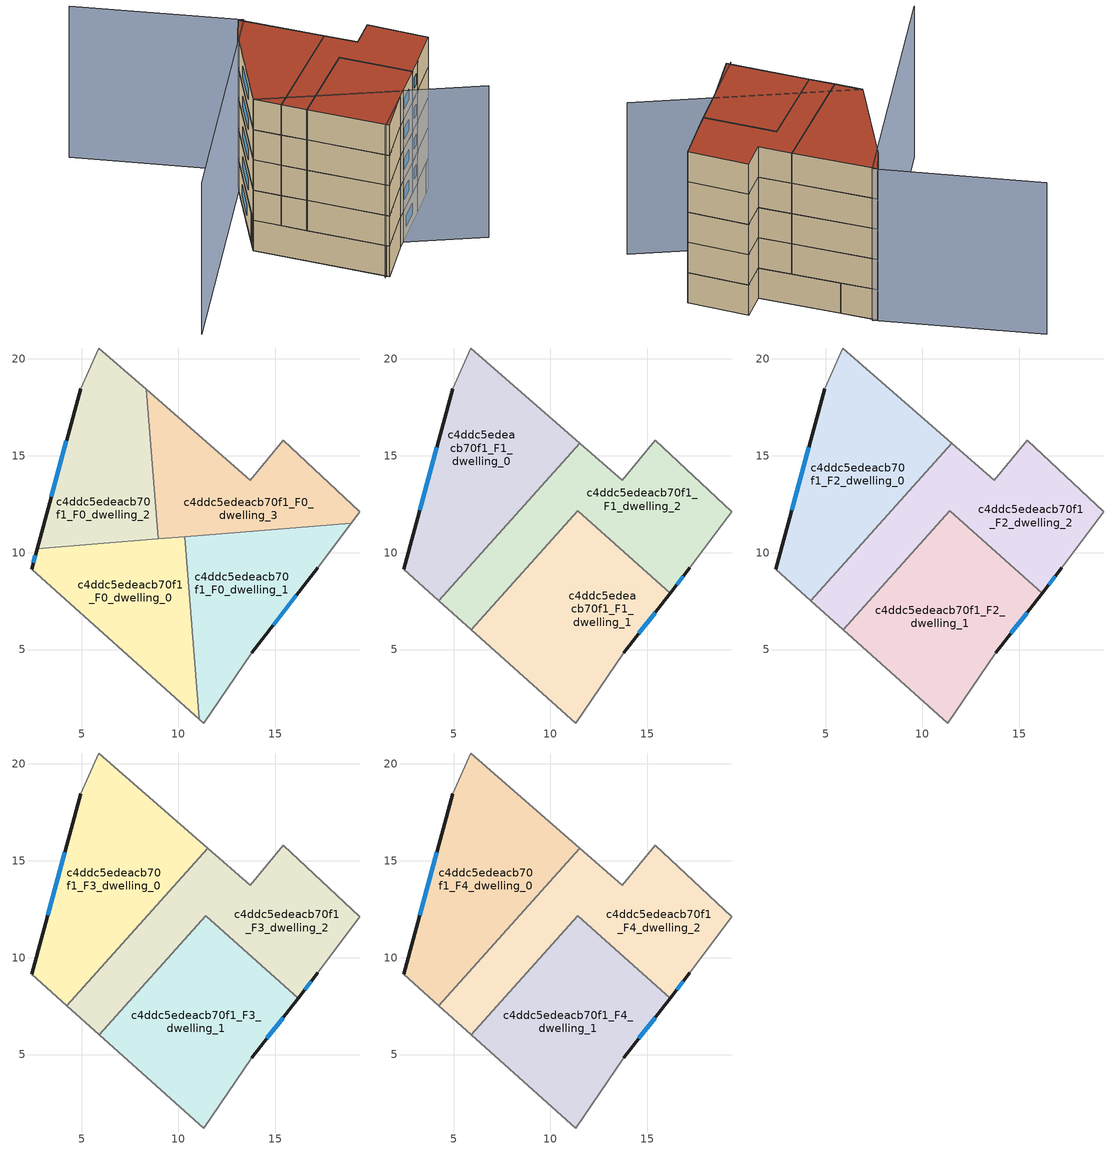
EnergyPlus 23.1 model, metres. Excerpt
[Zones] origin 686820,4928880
c4ddc5edeacb70f1_F0_dwelling_0
 floor ground (EU_floor_Construction): 11.08,1.41 10.32,10.82 2.71,10.21 2.42,9.15 z0
 wall outside (EU_wall_Construction): 2.42,9.15 2.71,10.21 z0:3
 wall to c4ddc5edeacb70f1_F0_dwelling_1 (EU_wall_Construction): 10.32,10.82 11.08,1.41 z0:3
 wall adiabatic (EU_wall_Construction): 11.08,1.41 2.42,9.15 z0:3
 wall to c4ddc5edeacb70f1_F0_dwelling_2 (EU_wall_Construction): 2.71,10.21 8.95,10.71 z0:3
 wall to c4ddc5edeacb70f1_F0_dwelling_3 (EU_wall_Construction): 8.95,10.71 10.32,10.82 z0:3
 window (EU_Window_Construction): 2.51,9.49 2.62,9.86 z0.98:2.02
c4ddc5edeacb70f1_F0_dwelling_1
 floor ground (EU_floor_Construction): 13.79,4.84 17.2,9.22 18.92,11.51 10.32,10.82 11.08,1.41 11.3,1.21 z0
 wall outside (EU_wall_Construction): 17.2,9.22 13.79,4.84 z0:3
 wall adiabatic (EU_wall_Construction): 18.92,11.51 17.2,9.22 / 13.79,4.84 11.3,1.21 11.08,1.41 z0:3
 wall to c4ddc5edeacb70f1_F0_dwelling_3 (EU_wall_Construction): 10.32,10.82 18.92,11.51 z0:3
 window (EU_Window_Construction): 16.09,7.79 14.9,6.26 z0.98:2.02
c4ddc5edeacb70f1_F0_dwelling_2
 floor ground (EU_floor_Construction): 8.95,10.71 8.33,18.44 5.89,20.57 4.95,18.47 2.71,10.21 z0
 wall outside (EU_wall_Construction): 2.71,10.21 4.95,18.47 z0:3
 wall adiabatic (EU_wall_Construction): 4.95,18.47 5.89,20.57 8.33,18.44 z0:3
 wall to c4ddc5edeacb70f1_F0_dwelling_3 (EU_wall_Construction): 8.33,18.44 8.95,10.71 z0:3
 window (EU_Window_Construction): 3.44,12.89 4.22,15.78 z0.98:2.02
c4ddc5edeacb70f1_F0_dwelling_3
 floor ground (EU_floor_Construction): 18.92,11.51 19.37,12.11 15.42,15.8 13.71,13.74 8.33,18.44 8.95,10.71 z0
 wall adiabatic (EU_wall_Construction): 8.33,18.44 13.71,13.74 15.42,15.8 19.37,12.11 18.92,11.51 z0:3
c4ddc5edeacb70f1_F1_dwelling_0
 floor to c4ddc5edeacb70f1_F0_dwelling_2 (EU_floor_Construction): 6.96,10.55 8.8,12.61 8.33,18.44 5.89,20.57 4.95,18.47 2.71,10.21 z3
 floor to c4ddc5edeacb70f1_F0_dwelling_0 (EU_floor_Construction): 4.24,7.52 6.96,10.55 2.71,10.21 2.42,9.15 z3
 floor to c4ddc5edeacb70f1_F0_dwelling_3 (EU_floor_Construction): 8.8,12.61 11.52,15.65 8.33,18.44 z3
 wall outside (EU_wall_Construction): 2.42,9.15 4.95,18.47 z3:6
 wall adiabatic (EU_wall_Construction): 4.95,18.47 5.89,20.57 11.52,15.65 / 4.24,7.52 2.42,9.15 z3:6
 wall to c4ddc5edeacb70f1_F1_dwelling_2 (EU_wall_Construction): 11.52,15.65 4.24,7.52 z3:6
 window (EU_Window_Construction): 3.24,12.18 4.13,15.44 z3.98:5.02
c4ddc5edeacb70f1_F1_dwelling_1
 floor to c4ddc5edeacb70f1_F0_dwelling_0 (EU_floor_Construction): 11.08,1.41 10.32,10.82 10.19,10.81 5.91,6.03 z3
 floor to c4ddc5edeacb70f1_F0_dwelling_1 (EU_floor_Construction): 13.79,4.84 16.18,7.91 12.71,11.01 10.32,10.82 11.08,1.41 11.3,1.21 z3
 floor to c4ddc5edeacb70f1_F0_dwelling_3 (EU_floor_Construction): 12.71,11.01 11.41,12.18 10.19,10.81 z3
 wall outside (EU_wall_Construction): 16.18,7.91 13.79,4.84 z3:6
 wall to c4ddc5edeacb70f1_F1_dwelling_2 (EU_wall_Construction): 5.91,6.03 11.41,12.18 16.18,7.91 z3:6
 wall adiabatic (EU_wall_Construction): 13.79,4.84 11.3,1.21 5.91,6.03 z3:6
 window (EU_Window_Construction): 15.4,6.91 14.57,5.84 z3.98:5.02
c4ddc5edeacb70f1_F1_dwelling_2
 floor to c4ddc5edeacb70f1_F0_dwelling_1 (EU_floor_Construction): 17.2,9.22 18.92,11.51 12.71,11.01 16.18,7.91 z3
 floor to c4ddc5edeacb70f1_F0_dwelling_3 (EU_floor_Construction): 18.92,11.51 19.37,12.11 15.42,15.8 13.71,13.74 11.52,15.65 8.8,12.61 8.95,10.71 10.19,10.81 11.41,12.18 12.71,11.01 z3
 floor to c4ddc5edeacb70f1_F0_dwelling_2 (EU_floor_Construction): 8.95,10.71 8.8,12.61 6.96,10.55 z3
 floor to c4ddc5edeacb70f1_F0_dwelling_0 (EU_floor_Construction): 5.91,6.03 10.19,10.81 6.96,10.55 4.24,7.52 z3
 wall outside (EU_wall_Construction): 17.2,9.22 16.18,7.91 z3:6
 wall adiabatic (EU_wall_Construction): 5.91,6.03 4.24,7.52 / 11.52,15.65 13.71,13.74 15.42,15.8 19.37,12.11 17.2,9.22 z3:6
 window (EU_Window_Construction): 16.87,8.79 16.51,8.33 z3.98:5.02
c4ddc5edeacb70f1_F2_dwelling_0
 floor to c4ddc5edeacb70f1_F1_dwelling_0 (EU_floor_Construction): 4.24,7.52 11.52,15.65 5.89,20.57 4.95,18.47 2.42,9.15 z6
 wall outside (EU_wall_Construction): 2.42,9.15 4.95,18.47 z6:9
 wall adiabatic (EU_wall_Construction): 4.95,18.47 5.89,20.57 11.52,15.65 / 4.24,7.52 2.42,9.15 z6:9
 wall to c4ddc5edeacb70f1_F2_dwelling_2 (EU_wall_Construction): 11.52,15.65 4.24,7.52 z6:9
 window (EU_Window_Construction): 3.24,12.18 4.13,15.44 z6.98:8.02
c4ddc5edeacb70f1_F2_dwelling_1
 floor to c4ddc5edeacb70f1_F1_dwelling_1 (EU_floor_Construction): 13.79,4.84 16.18,7.91 11.41,12.18 5.91,6.03 11.3,1.21 z6
 wall outside (EU_wall_Construction): 16.18,7.91 13.79,4.84 z6:9
 wall to c4ddc5edeacb70f1_F2_dwelling_2 (EU_wall_Construction): 5.91,6.03 11.41,12.18 16.18,7.91 z6:9
 wall adiabatic (EU_wall_Construction): 13.79,4.84 11.3,1.21 5.91,6.03 z6:9
 window (EU_Window_Construction): 15.4,6.91 14.57,5.84 z6.98:8.02
c4ddc5edeacb70f1_F2_dwelling_2
 floor to c4ddc5edeacb70f1_F1_dwelling_2 (EU_floor_Construction): 16.18,7.91 17.2,9.22 19.37,12.11 15.42,15.8 13.71,13.74 11.52,15.65 4.24,7.52 5.91,6.03 11.41,12.18 z6
 wall outside (EU_wall_Construction): 17.2,9.22 16.18,7.91 z6:9
 wall adiabatic (EU_wall_Construction): 5.91,6.03 4.24,7.52 / 11.52,15.65 13.71,13.74 15.42,15.8 19.37,12.11 17.2,9.22 z6:9
 window (EU_Window_Construction): 16.87,8.79 16.51,8.33 z6.98:8.02
c4ddc5edeacb70f1_F3_dwelling_0
 floor to c4ddc5edeacb70f1_F2_dwelling_0 (EU_floor_Construction): 4.24,7.52 11.52,15.65 5.89,20.57 4.95,18.47 2.42,9.15 z9
 wall outside (EU_wall_Construction): 2.42,9.15 4.95,18.47 z9:12
 wall adiabatic (EU_wall_Construction): 4.95,18.47 5.89,20.57 11.52,15.65 / 4.24,7.52 2.42,9.15 z9:12
 wall to c4ddc5edeacb70f1_F3_dwelling_2 (EU_wall_Construction): 11.52,15.65 4.24,7.52 z9:12
 window (EU_Window_Construction): 3.24,12.18 4.13,15.44 z9.98:11.02
c4ddc5edeacb70f1_F3_dwelling_1
 floor to c4ddc5edeacb70f1_F2_dwelling_1 (EU_floor_Construction): 13.79,4.84 16.18,7.91 11.41,12.18 5.91,6.03 11.3,1.21 z9
 wall outside (EU_wall_Construction): 16.18,7.91 13.79,4.84 z9:12
 wall to c4ddc5edeacb70f1_F3_dwelling_2 (EU_wall_Construction): 5.91,6.03 11.41,12.18 16.18,7.91 z9:12
 wall adiabatic (EU_wall_Construction): 13.79,4.84 11.3,1.21 5.91,6.03 z9:12
 window (EU_Window_Construction): 15.4,6.91 14.57,5.84 z9.98:11.02
c4ddc5edeacb70f1_F3_dwelling_2
 floor to c4ddc5edeacb70f1_F2_dwelling_2 (EU_floor_Construction): 16.18,7.91 17.2,9.22 19.37,12.11 15.42,15.8 13.71,13.74 11.52,15.65 4.24,7.52 5.91,6.03 11.41,12.18 z9
 wall outside (EU_wall_Construction): 17.2,9.22 16.18,7.91 z9:12
 wall adiabatic (EU_wall_Construction): 5.91,6.03 4.24,7.52 / 11.52,15.65 13.71,13.74 15.42,15.8 19.37,12.11 17.2,9.22 z9:12
 window (EU_Window_Construction): 16.87,8.79 16.51,8.33 z9.98:11.02
c4ddc5edeacb70f1_F4_dwelling_0
 floor to c4ddc5edeacb70f1_F3_dwelling_0 (EU_floor_Construction): 4.24,7.52 11.52,15.65 5.89,20.57 4.95,18.47 2.42,9.15 z12
 wall outside (EU_wall_Construction): 2.42,9.15 4.95,18.47 z12:15
 wall adiabatic (EU_wall_Construction): 4.95,18.47 5.89,20.57 11.52,15.65 / 4.24,7.52 2.42,9.15 z12:15
 wall to c4ddc5edeacb70f1_F4_dwelling_2 (EU_wall_Construction): 11.52,15.65 4.24,7.52 z12:15
 window (EU_Window_Construction): 3.24,12.18 4.13,15.44 z12.98:14.02
 roof outside (EU_roof_Construction): 11.52,15.65 4.24,7.52 2.42,9.15 4.95,18.47 5.89,20.57 z15
c4ddc5edeacb70f1_F4_dwelling_1
 floor to c4ddc5edeacb70f1_F3_dwelling_1 (EU_floor_Construction): 13.79,4.84 16.18,7.91 11.41,12.18 5.91,6.03 11.3,1.21 z12
 wall outside (EU_wall_Construction): 16.18,7.91 13.79,4.84 z12:15
 wall to c4ddc5edeacb70f1_F4_dwelling_2 (EU_wall_Construction): 5.91,6.03 11.41,12.18 16.18,7.91 z12:15
 wall adiabatic (EU_wall_Construction): 13.79,4.84 11.3,1.21 5.91,6.03 z12:15
 window (EU_Window_Construction): 15.4,6.91 14.57,5.84 z12.98:14.02
 roof outside (EU_roof_Construction): 16.18,7.91 13.79,4.84 11.3,1.21 5.91,6.03 11.41,12.18 z15
c4ddc5edeacb70f1_F4_dwelling_2
 floor to c4ddc5edeacb70f1_F3_dwelling_2 (EU_floor_Construction): 16.18,7.91 17.2,9.22 19.37,12.11 15.42,15.8 13.71,13.74 11.52,15.65 4.24,7.52 5.91,6.03 11.41,12.18 z12
 wall outside (EU_wall_Construction): 17.2,9.22 16.18,7.91 z12:15
 wall adiabatic (EU_wall_Construction): 5.91,6.03 4.24,7.52 / 11.52,15.65 13.71,13.74 15.42,15.8 19.37,12.11 17.2,9.22 z12:15
 window (EU_Window_Construction): 16.87,8.79 16.51,8.33 z12.98:14.02
 roof outside (EU_roof_Construction): 19.37,12.11 17.2,9.22 16.18,7.91 11.41,12.18 5.91,6.03 4.24,7.52 11.52,15.65 13.71,13.74 15.42,15.8 z15
shading: 2.42,9.15 21.11,3.47 / 10.88,1.21 13.79,4.84 / -6.15,27.89 6.32,20.39 / 6.32,20.39 -6.33,-0.64 z0:15
[Building]
EU S2 Campaign: North Axis=0; Terrain=City; Solar Distribution=FullExterior
[Site:Location]
Bologna: Latitude=44.5; Longitude=11.25; Time Zone=1; Elevation=37
[SizingPeriod:WeatherFileDays]
AnnualSizingPeriod: Begin Month=1; Begin Day of Month=1; End Month=12; End Day of Month=31; Day of Week for Start Day=Monday; Use Weather File Daylight Saving Period=No; Use Weather File Rain and Snow Indicators=No
[MATERIAL]
EU_InternalMass_Material: Roughness=MediumRough; Thickness=0.1; Conductivity=1; Density=1800; Specific Heat=900; Thermal Absorptance=0.9; Solar Absorptance=0.7; Visible Absorptance=0.7
[MATERIAL:NOMASS] Roughness=MediumRough; Thermal Absorptance=0.9; Solar Absorptance=0.7; Visible Absorptance=0.7
Name | Thermal Resistance
EU_wall_NoMass | 0.905828
EU_roof_NoMass | 0.37593
EU_floor_NoMass | 0.67114
[WINDOWMATERIAL:SIMPLEGLAZINGSYSTEM]
EU_Window_SimpleGlazing: UFactor=4.52486; Solar Heat Gain Coefficient=0.85; Visible Transmittance=0.85
[CONSTRUCTION]
EU_wall_Construction: EU_wall_NoMass
EU_roof_Construction: EU_roof_NoMass
EU_floor_Construction: EU_floor_NoMass
EU_InternalMass_Construction: EU_InternalMass_Material
EU_Window_Construction: EU_Window_SimpleGlazing
[ZONE] Type=1; Multiplier=1; Ceiling Height=autocalculate; Floor Area=autocalculate; Part of Total Floor Area=Yes
Name | Volume
c4ddc5edeacb70f1_F0_dwelling_0 | 125.39
c4ddc5edeacb70f1_F1_dwelling_0; c4ddc5edeacb70f1_F2_dwelling_0; c4ddc5edeacb70f1_F3_dwelling_0; c4ddc5edeacb70f1_F4_dwelling_0 | 167.174
c4ddc5edeacb70f1_F0_dwelling_1 | 125.375
c4ddc5edeacb70f1_F1_dwelling_1; c4ddc5edeacb70f1_F2_dwelling_1; c4ddc5edeacb70f1_F3_dwelling_1; c4ddc5edeacb70f1_F4_dwelling_1 | 167.171
c4ddc5edeacb70f1_F0_dwelling_2 | 125.385
c4ddc5edeacb70f1_F1_dwelling_2; c4ddc5edeacb70f1_F2_dwelling_2; c4ddc5edeacb70f1_F3_dwelling_2; c4ddc5edeacb70f1_F4_dwelling_2 | 167.177
c4ddc5edeacb70f1_F0_dwelling_3 | 125.386
[INTERNALMASS] Construction=EU_InternalMass_Construction
Name | Zone or ZoneList | Surface Area
c4ddc5edeacb70f1_F0_dwelling_0_EU_InternalMass | c4ddc5edeacb70f1_F0_dwelling_0 | 41.7968
c4ddc5edeacb70f1_F0_dwelling_1_EU_InternalMass | c4ddc5edeacb70f1_F0_dwelling_1 | 41.7916
c4ddc5edeacb70f1_F0_dwelling_2_EU_InternalMass | c4ddc5edeacb70f1_F0_dwelling_2 | 41.7953
c4ddc5edeacb70f1_F0_dwelling_3_EU_InternalMass | c4ddc5edeacb70f1_F0_dwelling_3 | 41.7955
c4ddc5edeacb70f1_F1_dwelling_0_EU_InternalMass | c4ddc5edeacb70f1_F1_dwelling_0 | 55.7232
c4ddc5edeacb70f1_F1_dwelling_1_EU_InternalMass | c4ddc5edeacb70f1_F1_dwelling_1 | 55.7235
c4ddc5edeacb70f1_F1_dwelling_2_EU_InternalMass | c4ddc5edeacb70f1_F1_dwelling_2 | 55.7257
c4ddc5edeacb70f1_F2_dwelling_0_EU_InternalMass | c4ddc5edeacb70f1_F2_dwelling_0 | 55.7232
c4ddc5edeacb70f1_F2_dwelling_1_EU_InternalMass | c4ddc5edeacb70f1_F2_dwelling_1 | 55.7235
c4ddc5edeacb70f1_F2_dwelling_2_EU_InternalMass | c4ddc5edeacb70f1_F2_dwelling_2 | 55.7257
c4ddc5edeacb70f1_F3_dwelling_0_EU_InternalMass | c4ddc5edeacb70f1_F3_dwelling_0 | 55.7232
c4ddc5edeacb70f1_F3_dwelling_1_EU_InternalMass | c4ddc5edeacb70f1_F3_dwelling_1 | 55.7235
c4ddc5edeacb70f1_F3_dwelling_2_EU_InternalMass | c4ddc5edeacb70f1_F3_dwelling_2 | 55.7257
c4ddc5edeacb70f1_F4_dwelling_0_EU_InternalMass | c4ddc5edeacb70f1_F4_dwelling_0 | 55.7232
c4ddc5edeacb70f1_F4_dwelling_1_EU_InternalMass | c4ddc5edeacb70f1_F4_dwelling_1 | 55.7235
c4ddc5edeacb70f1_F4_dwelling_2_EU_InternalMass | c4ddc5edeacb70f1_F4_dwelling_2 | 55.7257
[OTHEREQUIPMENT] Fuel Type=Electricity; Design Level Calculation Method=Watts/Area; Power per Zone Floor Area=1; Fraction Latent=0; Fraction Radiant=0; Fraction Lost=0; Carbon Dioxide Generation Rate=0; EndUse Subcategory=EU_Step8_InternalGains
Name | Zone or ZoneList or Space or SpaceList | Schedule
EU_Step8_InternalGain_c4ddc5edeacb70f1_F0_dwelling_0_f000 | c4ddc5edeacb70f1_F0_dwelling_0 | EU_Step8_GainSchedule_c4ddc5edeacb70f1_F0_dwelling_0_f000
EU_Step8_InternalGain_c4ddc5edeacb70f1_F0_dwelling_1_f000 | c4ddc5edeacb70f1_F0_dwelling_1 | EU_Step8_GainSchedule_c4ddc5edeacb70f1_F0_dwelling_1_f000
EU_Step8_InternalGain_c4ddc5edeacb70f1_F0_dwelling_2_f000 | c4ddc5edeacb70f1_F0_dwelling_2 | EU_Step8_GainSchedule_c4ddc5edeacb70f1_F0_dwelling_2_f000
EU_Step8_InternalGain_c4ddc5edeacb70f1_F0_dwelling_3_f000 | c4ddc5edeacb70f1_F0_dwelling_3 | EU_Step8_GainSchedule_c4ddc5edeacb70f1_F0_dwelling_3_f000
EU_Step8_InternalGain_c4ddc5edeacb70f1_F1_dwelling_0_f000 | c4ddc5edeacb70f1_F1_dwelling_0 | EU_Step8_GainSchedule_c4ddc5edeacb70f1_F1_dwelling_0_f000
EU_Step8_InternalGain_c4ddc5edeacb70f1_F1_dwelling_1_f000 | c4ddc5edeacb70f1_F1_dwelling_1 | EU_Step8_GainSchedule_c4ddc5edeacb70f1_F1_dwelling_1_f000
EU_Step8_InternalGain_c4ddc5edeacb70f1_F1_dwelling_2_f000 | c4ddc5edeacb70f1_F1_dwelling_2 | EU_Step8_GainSchedule_c4ddc5edeacb70f1_F1_dwelling_2_f000
EU_Step8_InternalGain_c4ddc5edeacb70f1_F2_dwelling_0_f000 | c4ddc5edeacb70f1_F2_dwelling_0 | EU_Step8_GainSchedule_c4ddc5edeacb70f1_F2_dwelling_0_f000
EU_Step8_InternalGain_c4ddc5edeacb70f1_F2_dwelling_1_f000 | c4ddc5edeacb70f1_F2_dwelling_1 | EU_Step8_GainSchedule_c4ddc5edeacb70f1_F2_dwelling_1_f000
EU_Step8_InternalGain_c4ddc5edeacb70f1_F2_dwelling_2_f000 | c4ddc5edeacb70f1_F2_dwelling_2 | EU_Step8_GainSchedule_c4ddc5edeacb70f1_F2_dwelling_2_f000
EU_Step8_InternalGain_c4ddc5edeacb70f1_F3_dwelling_0_f000 | c4ddc5edeacb70f1_F3_dwelling_0 | EU_Step8_GainSchedule_c4ddc5edeacb70f1_F3_dwelling_0_f000
EU_Step8_InternalGain_c4ddc5edeacb70f1_F3_dwelling_1_f000 | c4ddc5edeacb70f1_F3_dwelling_1 | EU_Step8_GainSchedule_c4ddc5edeacb70f1_F3_dwelling_1_f000
EU_Step8_InternalGain_c4ddc5edeacb70f1_F3_dwelling_2_f000 | c4ddc5edeacb70f1_F3_dwelling_2 | EU_Step8_GainSchedule_c4ddc5edeacb70f1_F3_dwelling_2_f000
EU_Step8_InternalGain_c4ddc5edeacb70f1_F4_dwelling_0_f000 | c4ddc5edeacb70f1_F4_dwelling_0 | EU_Step8_GainSchedule_c4ddc5edeacb70f1_F4_dwelling_0_f000
EU_Step8_InternalGain_c4ddc5edeacb70f1_F4_dwelling_1_f000 | c4ddc5edeacb70f1_F4_dwelling_1 | EU_Step8_GainSchedule_c4ddc5edeacb70f1_F4_dwelling_1_f000
EU_Step8_InternalGain_c4ddc5edeacb70f1_F4_dwelling_2_f000 | c4ddc5edeacb70f1_F4_dwelling_2 | EU_Step8_GainSchedule_c4ddc5edeacb70f1_F4_dwelling_2_f000
[ZONEVENTILATION:DESIGNFLOWRATE] Schedule=EU_AlwaysOn; Design Flow Rate Calculation Method=AirChanges/Hour; Air Changes per Hour=0.73129; Ventilation Type=Natural; Fan Pressure Rise=0; Fan Total Efficiency=1; Constant Term Coefficient=1; Temperature Term Coefficient=0; Velocity Term Coefficient=0; Velocity Squared Term Coefficient=0; Minimum Indoor Temperature=-100; Maximum Indoor Temperature=100; Delta Temperature=-100; Minimum Outdoor Temperature=-100; Maximum Outdoor Temperature=100; Maximum Wind Speed=40
Name | Zone or ZoneList or Space or SpaceList
EU_ConstantAir_c4ddc5edeacb70f1_F0_dwelling_0 | c4ddc5edeacb70f1_F0_dwelling_0
EU_ConstantAir_c4ddc5edeacb70f1_F0_dwelling_1 | c4ddc5edeacb70f1_F0_dwelling_1
EU_ConstantAir_c4ddc5edeacb70f1_F0_dwelling_2 | c4ddc5edeacb70f1_F0_dwelling_2
EU_ConstantAir_c4ddc5edeacb70f1_F0_dwelling_3 | c4ddc5edeacb70f1_F0_dwelling_3
EU_ConstantAir_c4ddc5edeacb70f1_F1_dwelling_0 | c4ddc5edeacb70f1_F1_dwelling_0
EU_ConstantAir_c4ddc5edeacb70f1_F1_dwelling_1 | c4ddc5edeacb70f1_F1_dwelling_1
EU_ConstantAir_c4ddc5edeacb70f1_F1_dwelling_2 | c4ddc5edeacb70f1_F1_dwelling_2
EU_ConstantAir_c4ddc5edeacb70f1_F2_dwelling_0 | c4ddc5edeacb70f1_F2_dwelling_0
EU_ConstantAir_c4ddc5edeacb70f1_F2_dwelling_1 | c4ddc5edeacb70f1_F2_dwelling_1
EU_ConstantAir_c4ddc5edeacb70f1_F2_dwelling_2 | c4ddc5edeacb70f1_F2_dwelling_2
EU_ConstantAir_c4ddc5edeacb70f1_F3_dwelling_0 | c4ddc5edeacb70f1_F3_dwelling_0
EU_ConstantAir_c4ddc5edeacb70f1_F3_dwelling_1 | c4ddc5edeacb70f1_F3_dwelling_1
EU_ConstantAir_c4ddc5edeacb70f1_F3_dwelling_2 | c4ddc5edeacb70f1_F3_dwelling_2
EU_ConstantAir_c4ddc5edeacb70f1_F4_dwelling_0 | c4ddc5edeacb70f1_F4_dwelling_0
EU_ConstantAir_c4ddc5edeacb70f1_F4_dwelling_1 | c4ddc5edeacb70f1_F4_dwelling_1
EU_ConstantAir_c4ddc5edeacb70f1_F4_dwelling_2 | c4ddc5edeacb70f1_F4_dwelling_2
[HVACTEMPLATE:THERMOSTAT] Constant Heating Setpoint=20; Constant Cooling Setpoint=50
EU_HeatOnly_c4ddc5edeacb70f1_F0_dwelling_0; EU_HeatOnly_c4ddc5edeacb70f1_F0_dwelling_1; EU_HeatOnly_c4ddc5edeacb70f1_F0_dwelling_2; EU_HeatOnly_c4ddc5edeacb70f1_F0_dwelling_3; EU_HeatOnly_c4ddc5edeacb70f1_F1_dwelling_0; EU_HeatOnly_c4ddc5edeacb70f1_F1_dwelling_1; EU_HeatOnly_c4ddc5edeacb70f1_F1_dwelling_2; EU_HeatOnly_c4ddc5edeacb70f1_F2_dwelling_0; EU_HeatOnly_c4ddc5edeacb70f1_F2_dwelling_1; EU_HeatOnly_c4ddc5edeacb70f1_F2_dwelling_2; EU_HeatOnly_c4ddc5edeacb70f1_F3_dwelling_0; EU_HeatOnly_c4ddc5edeacb70f1_F3_dwelling_1; EU_HeatOnly_c4ddc5edeacb70f1_F3_dwelling_2; EU_HeatOnly_c4ddc5edeacb70f1_F4_dwelling_0; EU_HeatOnly_c4ddc5edeacb70f1_F4_dwelling_1; EU_HeatOnly_c4ddc5edeacb70f1_F4_dwelling_2
[HVACTEMPLATE:ZONE:IDEALLOADSAIRSYSTEM] System Availability Schedule=EU_AlwaysOn; Maximum Heating Supply Air Temperature=50; Minimum Cooling Supply Air Temperature=13; Maximum Heating Supply Air Humidity Ratio=0.0156; Minimum Cooling Supply Air Humidity Ratio=0.0077; Heating Limit=NoLimit; Cooling Limit=NoLimit; Heating Availability Schedule=EU_AlwaysOn; Cooling Availability Schedule=EU_CoolingOff; Dehumidification Control Type=ConstantSensibleHeatRatio; Cooling Sensible Heat Ratio=0.7; Dehumidification Setpoint=60; Humidification Control Type=None; Humidification Setpoint=30; Outdoor Air Method=None; Outdoor Air Flow Rate per Person=0.00944; Outdoor Air Flow Rate per Zone Floor Area=0; Outdoor Air Flow Rate per Zone=0; Demand Controlled Ventilation Type=None; Outdoor Air Economizer Type=NoEconomizer; Heat Recovery Type=None; Sensible Heat Recovery Effectiveness=0.7; Latent Heat Recovery Effectiveness=0.65
Name | Template Thermostat
c4ddc5edeacb70f1_F0_dwelling_0 | EU_HeatOnly_c4ddc5edeacb70f1_F0_dwelling_0
c4ddc5edeacb70f1_F0_dwelling_1 | EU_HeatOnly_c4ddc5edeacb70f1_F0_dwelling_1
c4ddc5edeacb70f1_F0_dwelling_2 | EU_HeatOnly_c4ddc5edeacb70f1_F0_dwelling_2
c4ddc5edeacb70f1_F0_dwelling_3 | EU_HeatOnly_c4ddc5edeacb70f1_F0_dwelling_3
c4ddc5edeacb70f1_F1_dwelling_0 | EU_HeatOnly_c4ddc5edeacb70f1_F1_dwelling_0
c4ddc5edeacb70f1_F1_dwelling_1 | EU_HeatOnly_c4ddc5edeacb70f1_F1_dwelling_1
c4ddc5edeacb70f1_F1_dwelling_2 | EU_HeatOnly_c4ddc5edeacb70f1_F1_dwelling_2
c4ddc5edeacb70f1_F2_dwelling_0 | EU_HeatOnly_c4ddc5edeacb70f1_F2_dwelling_0
c4ddc5edeacb70f1_F2_dwelling_1 | EU_HeatOnly_c4ddc5edeacb70f1_F2_dwelling_1
c4ddc5edeacb70f1_F2_dwelling_2 | EU_HeatOnly_c4ddc5edeacb70f1_F2_dwelling_2
c4ddc5edeacb70f1_F3_dwelling_0 | EU_HeatOnly_c4ddc5edeacb70f1_F3_dwelling_0
c4ddc5edeacb70f1_F3_dwelling_1 | EU_HeatOnly_c4ddc5edeacb70f1_F3_dwelling_1
c4ddc5edeacb70f1_F3_dwelling_2 | EU_HeatOnly_c4ddc5edeacb70f1_F3_dwelling_2
c4ddc5edeacb70f1_F4_dwelling_0 | EU_HeatOnly_c4ddc5edeacb70f1_F4_dwelling_0
c4ddc5edeacb70f1_F4_dwelling_1 | EU_HeatOnly_c4ddc5edeacb70f1_F4_dwelling_1
c4ddc5edeacb70f1_F4_dwelling_2 | EU_HeatOnly_c4ddc5edeacb70f1_F4_dwelling_2
[SIZING:ZONE] Zone Cooling Design Supply Air Temperature Input Method=SupplyAirTemperature; Zone Cooling Design Supply Air Temperature=13; Zone Heating Design Supply Air Temperature Input Method=SupplyAirTemperature; Zone Heating Design Supply Air Temperature=50; Zone Cooling Design Supply Air Humidity Ratio=0.008; Zone Heating Design Supply Air Humidity Ratio=0.008; Cooling Design Air Flow Method=DesignDay; Cooling Design Air Flow Rate=0; Cooling Minimum Air Flow per Zone Floor Area=0.000762; Cooling Minimum Air Flow=0; Cooling Minimum Air Flow Fraction=0.2; Heating Design Air Flow Method=DesignDay; Heating Design Air Flow Rate=0; Heating Maximum Air Flow per Zone Floor Area=0.002032; Heating Maximum Air Flow=0.141576; Heating Maximum Air Flow Fraction=0.3; Account for Dedicated Outdoor Air System=No; Dedicated Outdoor Air System Control Strategy=NeutralSupplyAir; Dedicated Outdoor Air Low Setpoint Temperature for Design=autosize; Dedicated Outdoor Air High Setpoint Temperature for Design=autosize; Zone Load Sizing Method=Sensible Load Only No Latent Load; Zone Latent Cooling Design Supply Air Humidity Ratio Input Method=HumidityRatioDifference; Zone Cooling Design Supply Air Humidity Ratio Difference=0.005; Zone Latent Heating Design Supply Air Humidity Ratio Input Method=HumidityRatioDifference; Zone Humidification Design Supply Air Humidity Ratio Difference=0.005
c4ddc5edeacb70f1_F0_dwelling_0; c4ddc5edeacb70f1_F0_dwelling_1; c4ddc5edeacb70f1_F0_dwelling_2; c4ddc5edeacb70f1_F0_dwelling_3; c4ddc5edeacb70f1_F1_dwelling_0; c4ddc5edeacb70f1_F1_dwelling_1; c4ddc5edeacb70f1_F1_dwelling_2; c4ddc5edeacb70f1_F2_dwelling_0; c4ddc5edeacb70f1_F2_dwelling_1; c4ddc5edeacb70f1_F2_dwelling_2; c4ddc5edeacb70f1_F3_dwelling_0; c4ddc5edeacb70f1_F3_dwelling_1; c4ddc5edeacb70f1_F3_dwelling_2; c4ddc5edeacb70f1_F4_dwelling_0; c4ddc5edeacb70f1_F4_dwelling_1; c4ddc5edeacb70f1_F4_dwelling_2
[SCHEDULE:CONSTANT]
Name | Hourly Value
EU_AlwaysOn | 1
EU_CoolingOff | 0
[SCHEDULE:FILE] Column Number=1; Rows to Skip at Top=0; Number of Hours of Data=8760; Column Separator=Comma; Interpolate to Timestep=No; Minutes per Item=60; Adjust Schedule for Daylight Savings=Yes
Name | File
EU_Step8_GainSchedule_c4ddc5edeacb70f1_F0_dwelling_0_f000 | ../../schedules/c4ddc5edeacb70f1/c4ddc5edeacb70f1_F0_dwelling_0_f000_gain.csv
EU_Step8_GainSchedule_c4ddc5edeacb70f1_F0_dwelling_1_f000 | ../../schedules/c4ddc5edeacb70f1/c4ddc5edeacb70f1_F0_dwelling_1_f000_gain.csv
EU_Step8_GainSchedule_c4ddc5edeacb70f1_F0_dwelling_2_f000 | ../../schedules/c4ddc5edeacb70f1/c4ddc5edeacb70f1_F0_dwelling_2_f000_gain.csv
EU_Step8_GainSchedule_c4ddc5edeacb70f1_F0_dwelling_3_f000 | ../../schedules/c4ddc5edeacb70f1/c4ddc5edeacb70f1_F0_dwelling_3_f000_gain.csv
EU_Step8_GainSchedule_c4ddc5edeacb70f1_F1_dwelling_0_f000 | ../../schedules/c4ddc5edeacb70f1/c4ddc5edeacb70f1_F1_dwelling_0_f000_gain.csv
EU_Step8_GainSchedule_c4ddc5edeacb70f1_F1_dwelling_1_f000 | ../../schedules/c4ddc5edeacb70f1/c4ddc5edeacb70f1_F1_dwelling_1_f000_gain.csv
EU_Step8_GainSchedule_c4ddc5edeacb70f1_F1_dwelling_2_f000 | ../../schedules/c4ddc5edeacb70f1/c4ddc5edeacb70f1_F1_dwelling_2_f000_gain.csv
EU_Step8_GainSchedule_c4ddc5edeacb70f1_F2_dwelling_0_f000 | ../../schedules/c4ddc5edeacb70f1/c4ddc5edeacb70f1_F2_dwelling_0_f000_gain.csv
EU_Step8_GainSchedule_c4ddc5edeacb70f1_F2_dwelling_1_f000 | ../../schedules/c4ddc5edeacb70f1/c4ddc5edeacb70f1_F2_dwelling_1_f000_gain.csv
EU_Step8_GainSchedule_c4ddc5edeacb70f1_F2_dwelling_2_f000 | ../../schedules/c4ddc5edeacb70f1/c4ddc5edeacb70f1_F2_dwelling_2_f000_gain.csv
EU_Step8_GainSchedule_c4ddc5edeacb70f1_F3_dwelling_0_f000 | ../../schedules/c4ddc5edeacb70f1/c4ddc5edeacb70f1_F3_dwelling_0_f000_gain.csv
EU_Step8_GainSchedule_c4ddc5edeacb70f1_F3_dwelling_1_f000 | ../../schedules/c4ddc5edeacb70f1/c4ddc5edeacb70f1_F3_dwelling_1_f000_gain.csv
EU_Step8_GainSchedule_c4ddc5edeacb70f1_F3_dwelling_2_f000 | ../../schedules/c4ddc5edeacb70f1/c4ddc5edeacb70f1_F3_dwelling_2_f000_gain.csv
EU_Step8_GainSchedule_c4ddc5edeacb70f1_F4_dwelling_0_f000 | ../../schedules/c4ddc5edeacb70f1/c4ddc5edeacb70f1_F4_dwelling_0_f000_gain.csv
EU_Step8_GainSchedule_c4ddc5edeacb70f1_F4_dwelling_1_f000 | ../../schedules/c4ddc5edeacb70f1/c4ddc5edeacb70f1_F4_dwelling_1_f000_gain.csv
EU_Step8_GainSchedule_c4ddc5edeacb70f1_F4_dwelling_2_f000 | ../../schedules/c4ddc5edeacb70f1/c4ddc5edeacb70f1_F4_dwelling_2_f000_gain.csv
